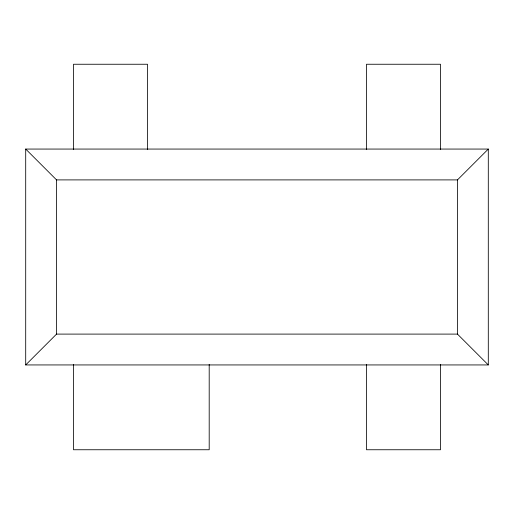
<?xml version="1.0" encoding="UTF-8"?>
<svg xmlns="http://www.w3.org/2000/svg" width="514" height="514" viewBox="0 0 514 514"><rect width="100%" height="100%" fill="white"/><g stroke="black" fill="none" stroke-linecap="round" stroke-linejoin="round"><path stroke-width="0.77" d="M25.7 364.94L56.54 334.1L457.46 334.1L488.3 364.94L488.3 149.06L25.7 149.06L25.7 364.94L488.3 364.94M25.7 149.06L56.54 179.9L457.46 179.9L488.3 149.06M457.46 179.9L457.46 334.1M440.498 149.555L440.498 64.25L366.482 64.25L366.482 149.555M440.498 364.445L440.498 449.75L366.482 449.75L366.482 364.445M209.198 364.445L209.198 449.75L73.502 449.75L73.502 364.445M147.518 149.555L147.518 64.25L73.502 64.25L73.502 149.555M56.54 179.9L56.54 334.1"/></g></svg>
